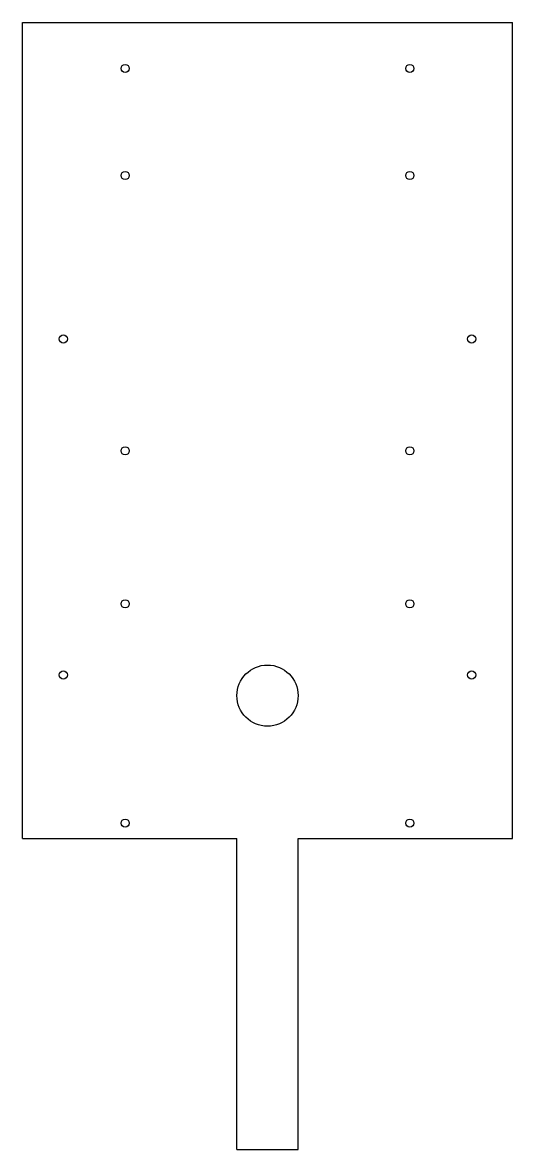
# Model space of a CAD drawing. Header units: millimetres. Extents: x 0 to 480, y -1105 to 0.
import ezdxf

# ---------------------------------------------------------------- set-up
doc = ezdxf.new("R2010")
doc.units = ezdxf.units.MM
doc.layers.add('flat', color=7, linetype='CONTINUOUS')

msp = doc.modelspace()

# ---------------------------------------------------------------- linework, layer by layer
at = {"layer": 'flat'}
for p, q in [((0, -800), (0, 0)), ((0, 0), (480, 0)), ((480, -800), (480, 0)), ((0, -800), (210, -800)), ((210, -1105), (210, -800)), ((270, -1105), (270, -800)), ((270, -800), (480, -800)), ((210, -1105), (270, -1105))]:
    msp.add_line(p, q, dxfattribs=at)
for centre, radius in [((100.5, -45), 4), ((379.5, -45), 4), ((100.5, -150), 4), ((379.5, -150), 4), ((40, -310.3), 4), ((440, -310.3), 4), ((100.5, -420), 4), ((379.5, -420), 4), ((100.5, -570), 4), ((379.5, -570), 4), ((40, -639.7), 4), ((240, -660), 30), ((440, -639.7), 4), ((100.5, -785), 4), ((379.5, -785), 4)]:
    msp.add_circle(centre, radius, dxfattribs=at)

doc.saveas('drawing.dxf')
